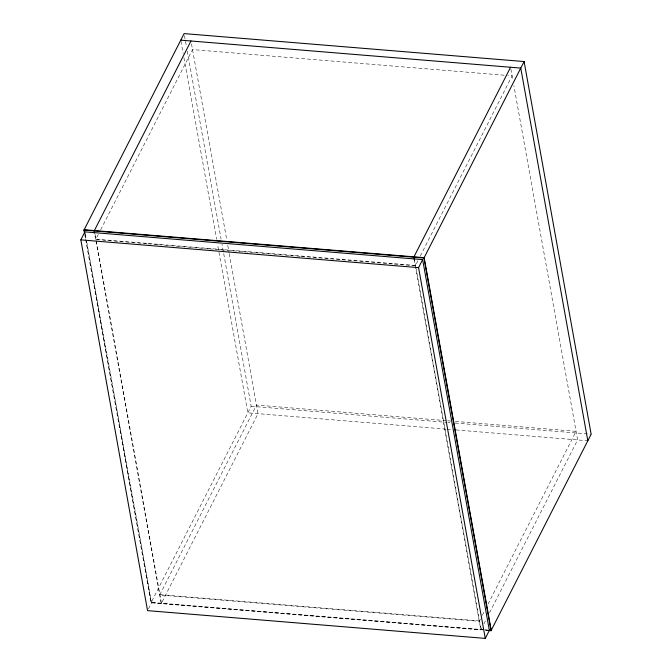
<?xml version="1.0" encoding="UTF-8"?>
<svg xmlns="http://www.w3.org/2000/svg" width="672" height="672" viewBox="0 0 672 672"><rect width="100%" height="100%" fill="white"/><g stroke="black" fill="none" stroke-linecap="round" stroke-linejoin="round"><path stroke-width="0.5" stroke-dasharray="3.36 2.52" d="M98.297 234.494L95.735 239.526L94.534 232.831M100.674 229.824L192.528 49.585L506.89 75.432M481.967 627.648L480.833 629.874L151.04 602.767L251.168 406.283L222.012 244.205M148.462 608.857L151.637 602.633L86.411 240.122M417.883 260.761L415.321 265.793L393.389 263.995M420.269 256.091L512.114 75.86L507.931 75.516M480.421 619.046L479.279 621.281L159.692 595.006L256.486 405.073L446.569 420.697M482.32 615.308L484.705 610.638M488.032 604.103L576.072 431.34L454.927 421.386M483.874 623.91L486.251 619.24M489.577 612.704L577.618 439.942L513.912 85.84M95.92 239.165L415.506 265.432M96.776 239.61L146.908 243.734M147.958 243.818L157.357 244.591M158.399 244.675L198.089 247.934M199.13 248.027L208.53 248.8M209.572 248.884L249.262 252.143M250.303 252.227L289.993 255.494M291.035 255.578L300.434 256.351M301.484 256.435L341.166 259.703M342.216 259.787L392.347 263.903M447.611 420.781L450.744 421.042M251.168 406.283L446.796 422.36M447.838 422.453L449.929 422.621M455.162 423.049L591.158 434.23M446.023 429.122L247.834 412.835L217.56 244.558M447.073 429.206L452.29 429.643M456.011 429.946L587.824 440.782M159.877 594.644L479.464 620.911M484.075 629.765L151.225 602.406L86.033 240.047M485.092 629.849L489.174 630.185M151.637 602.633L484.126 629.966M485.167 630.05L489.35 630.395M485.932 630.294L488.989 630.546M510.905 69.166L512.98 80.682M414.145 257.863L415.632 266.12M415.817 267.154L481.018 629.513M414.145 259.258L480.833 629.874M191.495 43.856L226.825 240.232M227.758 245.398L229.06 252.622M229.244 253.655L258.031 413.675L161.246 603.607L95.861 240.215M184.489 35.666L186.53 47.023M187.27 51.148L221.08 239.039M180.961 41.185L183.196 53.567M183.935 57.7L216.628 239.4M95.063 234.385L96.046 239.854M96.23 240.887L161.431 603.246M85.294 233.932L86.218 239.089M84.916 233.848L85.84 239.014M84.916 235.25L85.47 238.342M85.655 239.375L151.04 602.767"/><path stroke-width="1.01" d="M84.546 233.184L83.983 230.084L184.12 33.6L524.101 61.547L591.158 434.23L491.03 630.714L488.989 630.546M80.842 239.87L84.924 231.865L422.638 259.619L489.35 630.395L485.276 638.4L147.554 610.638L80.842 239.87L418.564 267.624L422.638 259.619M190.974 40.992L94.189 230.924L94.559 232.991M510.569 67.259L413.776 257.191L414.145 259.258M491.03 630.714L423.973 258.031L524.101 61.547M180.776 40.152L520.766 68.099L587.824 440.782M83.983 230.084L423.973 258.031M489.174 630.185L491.215 630.353L424.158 257.67L84.168 229.723L84.916 233.848M418.564 267.624L485.276 638.4"/></g></svg>
